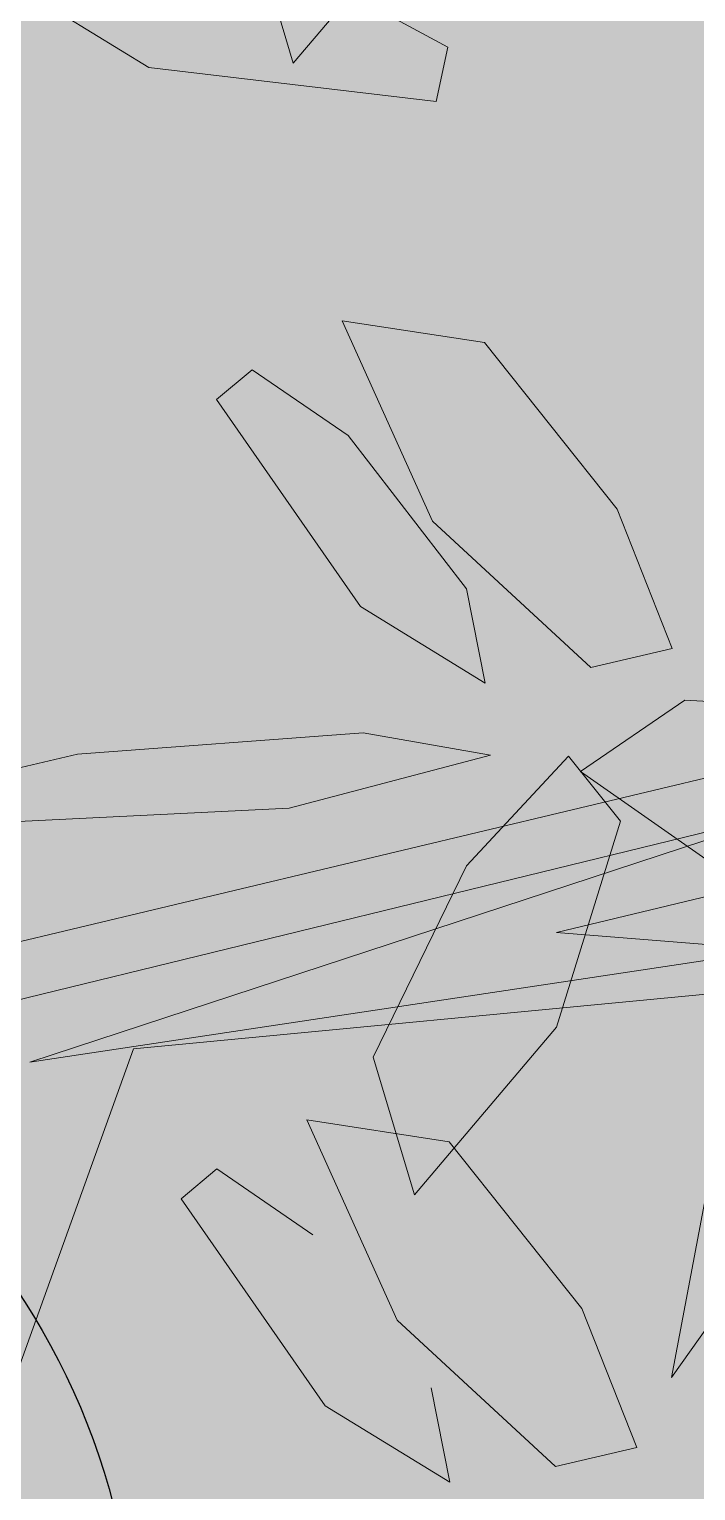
# Model space of a CAD drawing. Header units: metres. Extents: x 349703 to 349913, y 9282546 to 9282694.
# Drawn here: x 349746.3968 to 349746.6042, y 9282653.3746 to 9282653.8294 of the extents above; entities that cross this region are included whole.
import ezdxf

# ---------------------------------------------------------------- set-up
doc = ezdxf.new("R2010")
doc.units = ezdxf.units.M
doc.header["$LTSCALE"] = 0.25
for name, color, linetype, lineweight in [('AREA-VERDE', 3, 'CONTINUOUS', 9), ('ARQ-FONDO', 253, 'CONTINUOUS', 9), ('LLORAD-SIMB', 1, 'CONTINUOUS', 25)]:
    doc.layers.add(name, color=color, linetype=linetype, lineweight=lineweight)

# ---------------------------------------------------------------- blocks, each defined once
blk = doc.blocks.new('548')
at = {"layer": 'AREA-VERDE', "lineweight": 0, "true_color": 0xc4e4b2, "transparency": 33554687}
h = blk.add_hatch(color=3, dxfattribs=at)
h.dxf.hatch_style = 1
h.paths.add_polyline_path([(349595.42055, 9282651.44263), (349597.5555, 9282651.44263), (349597.5555, 9282655.2125), (349595.42055, 9282655.2125)])
blk = doc.blocks.new('ARR2')
at = {"layer": 'ARQ-FONDO', "lineweight": 5}
for p, q in [((2740.77109, 1214.75099), (2740.70727, 1214.6755)), ((2740.70727, 1214.6755), (2740.68863, 1214.73745)), ((2740.5776, 1214.71317), (2740.6423, 1214.67355)), ((2740.77678, 1214.68262), (2740.72378, 1214.71131)), ((2740.77148, 1214.6582), (2740.77678, 1214.68262)), ((2740.6423, 1214.67355), (2740.77148, 1214.6582)), ((2740.72924, 1214.55963), (2740.79319, 1214.54981)), ((2740.76993, 1214.46954), (2740.72924, 1214.55963)), ((2740.79319, 1214.54981), (2740.85287, 1214.47484)), ((2740.67277, 1214.52418), (2740.68874, 1214.53759)), ((2740.68874, 1214.53759), (2740.73192, 1214.50798)), ((2740.73744, 1214.43109), (2740.67277, 1214.52418)), ((2740.73192, 1214.50798), (2740.7852, 1214.43909)), ((2740.85287, 1214.47484), (2740.87764, 1214.41222)), ((2740.84113, 1214.40374), (2740.76993, 1214.46954)), ((2740.7852, 1214.43909), (2740.79356, 1214.39671)), ((2740.79356, 1214.39671), (2740.73744, 1214.43109)), ((2740.87764, 1214.41222), (2740.84113, 1214.40374)), ((2740.88334, 1214.38896), (2740.83642, 1214.35686)), ((2740.9816, 1214.38339), (2740.88334, 1214.38896)), ((2740.6102, 1214.36464), (2740.73869, 1214.37423)), ((2740.73869, 1214.37423), (2740.79589, 1214.36432)), ((2740.93517, 1214.36421), (2740.29447, 1214.21106)), ((2740.53683, 1214.34739), (2740.6102, 1214.36464)), ((2740.79589, 1214.36432), (2740.70533, 1214.34042)), ((2740.7852, 1214.31454), (2740.83107, 1214.36384)), ((2740.83107, 1214.36384), (2740.85444, 1214.33453)), ((2740.83642, 1214.35686), (2740.90185, 1214.31112)), ((2740.33455, 1214.19325), (2740.93581, 1214.34023)), ((2740.70533, 1214.34042), (2740.53826, 1214.3322)), ((2740.93581, 1214.34023), (2740.5887, 1214.22613)), ((2740.85444, 1214.33453), (2740.82567, 1214.24195)), ((2740.7432, 1214.22841), (2740.7852, 1214.31454)), ((2740.82564, 1214.28456), (2740.95281, 1214.315)), ((2740.92342, 1214.27661), (2740.82564, 1214.28456)), ((2740.5887, 1214.22613), (2740.92342, 1214.27661)), ((2740.63544, 1214.23213), (2740.91136, 1214.25856)), ((2740.82567, 1214.24195), (2740.76184, 1214.16646)), ((2740.63544, 1214.23213), (2740.37715, 1213.51517)), ((2740.76184, 1214.16646), (2740.7432, 1214.22841)), ((2740.71336, 1214.20021), (2740.7773, 1214.19039)), ((2740.75405, 1214.11012), (2740.71336, 1214.20021)), ((2740.7773, 1214.19039), (2740.83699, 1214.11542)), ((2740.65688, 1214.16475), (2740.67286, 1214.17817)), ((2740.67286, 1214.17817), (2740.71604, 1214.14856)), ((2740.87733, 1214.08435), (2740.89471, 1214.17639)), ((2740.72156, 1214.07167), (2740.65688, 1214.16475)), ((2740.91088, 1214.13172), (2740.87733, 1214.08435)), ((2740.83699, 1214.11542), (2740.86176, 1214.0528)), ((2740.82525, 1214.04431), (2740.75405, 1214.11012)), ((2740.76932, 1214.07967), (2740.77768, 1214.03729)), ((2740.77768, 1214.03729), (2740.72156, 1214.07167)), ((2740.86176, 1214.0528), (2740.82525, 1214.04431))]:
    blk.add_line(p, q, dxfattribs=at)

msp = doc.modelspace()

# ---------------------------------------------------------------- linework, layer by layer
at = {"layer": 'LLORAD-SIMB'}
msp.add_circle((349746.21, 9282653.315), 0.22, dxfattribs=at)

# ---------------------------------------------------------------- block references
at = {"layer": 'ARQ-FONDO'}
msp.add_blockref('548', (150.21077, 0), dxfattribs=at)
at = {"layer": 'ARQ-FONDO', "xscale": 0.6917913537138002, "yscale": 0.6917913537138002, "zscale": 0.6917913537138002}
msp.add_blockref('ARR2', (347850.48138, 9281813.51683), dxfattribs=at)

doc.saveas('drawing.dxf')
